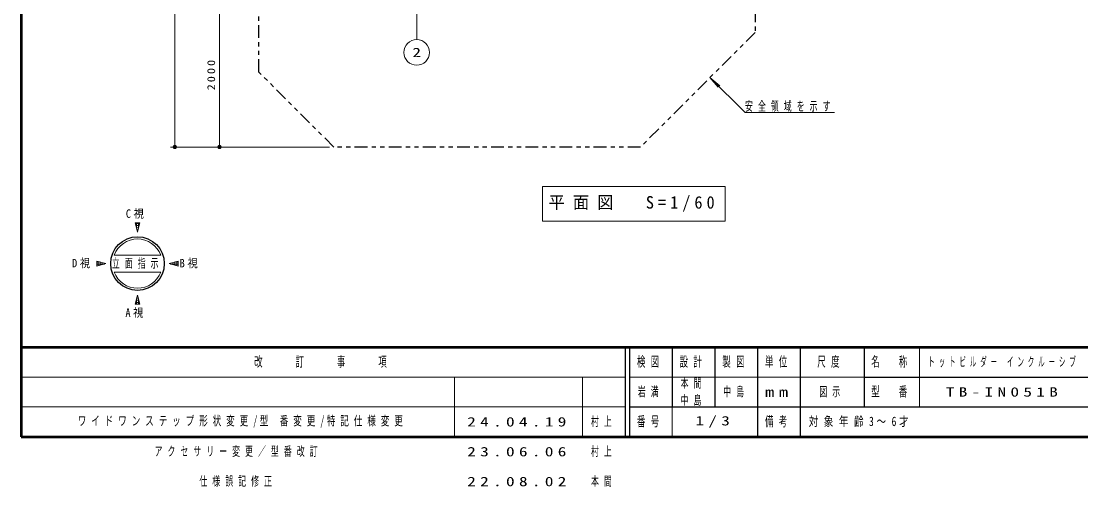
# Model space of a CAD drawing. Units: millimetres on the paper, scale 1:60. Extents: x -385 to 0, y -594 to 267.
# Drawn here: x -385 to -136.7, y -11.7 to 97.4 of the extents above; entities that cross this region are included whole.
import ezdxf
from ezdxf.enums import TextEntityAlignment as Align

# ---------------------------------------------------------------- set-up
doc = ezdxf.new("R2010")
doc.units = ezdxf.units.MM
doc.linetypes.add('USER3', pattern=[8, 3, -1, 1, -1, 1, -1])
doc.layers.add('LY_1', color=7, linetype='Continuous', lineweight=25)
doc.styles.add('ＭＳ ゴシック', font='')
doc.styles.get('ＭＳ ゴシック').set_extended_font_data('MS Gothic')

# ---------------------------------------------------------------- blocks, each defined once
blk = doc.blocks.new('filled_dot')
at = {"color": 0, "linetype": 'Continuous', "lineweight": -2, "const_width": 1.25}
blk.add_lwpolyline([(-0.625, 0, 1), (0.625, 0, 1)], format="xyb", close=True, dxfattribs=at)

msp = doc.modelspace()

# ---------------------------------------------------------------- linework, layer by layer
at = {"layer": 'LY_1', "lineweight": 50}
for p, q in [((-385, 267), (-385, 0)), ((-385, 21), (0, 21)), ((-385, 0), (0, 0))]:
    msp.add_line(p, q, dxfattribs=at)
at = {"layer": 'LY_1', "lineweight": 13}
for p, q in [((-348.998, 67.923), (-348.998, 224.953)), ((-292.338, 93.087), (-292.338, 104.28)), ((-338.541, 67.923), (-338.541, 101.257)), ((-223.625, 84.227), (-221.697, 81.929)), ((-223.625, 84.227), (-221.327, 82.299)), ((-215.416, 76.018), (-223.625, 84.227)), ((-215.416, 76.018), (-194.416, 76.018)), ((-312.776, 67.923), (-349.998, 67.923)), ((-312.776, 67.923), (-339.541, 67.923)), ((-262.851, 58.657), (-262.851, 50.523)), ((-220.051, 58.657), (-262.851, 58.657)), ((-220.051, 50.523), (-220.051, 58.657)), ((-357.172, 50.144), (-358.329, 50.144)), ((-357.75, 47.984), (-358.329, 50.144)), ((-358.291, 50), (-357.21, 50)), ((-358, 48.915), (-358, 50.144)), ((-357.172, 50.144), (-357.751, 47.984)), ((-357.5, 48.919), (-357.5, 50.144)), ((-262.851, 50.523), (-220.051, 50.523)), ((-358.157, 49.5), (-357.344, 49.5)), ((-358.023, 49), (-357.478, 49)), ((-357.889, 48.5), (-357.612, 48.5)), ((-357.755, 48), (-357.746, 48)), ((-363.18, 42.598), (-352.321, 42.598)), ((-367.296, 40.019), (-367.296, 41.177)), ((-365.136, 40.598), (-367.296, 41.177)), ((-367.296, 41), (-366.636, 41)), ((-367.296, 40.019), (-365.136, 40.598)), ((-367.296, 40.5), (-365.502, 40.5)), ((-367, 40.099), (-367, 41.097)), ((-366.5, 40.233), (-366.5, 40.964)), ((-366, 40.367), (-366, 40.83)), ((-365.5, 40.501), (-365.5, 40.696)), ((-350.365, 40.598), (-348.205, 41.177)), ((-348.205, 40.019), (-350.365, 40.598)), ((-350, 40.5), (-350, 40.696)), ((-349.999, 40.5), (-348.205, 40.5)), ((-349.5, 40.366), (-349.5, 40.83)), ((-349, 40.232), (-349, 40.964)), ((-348.865, 41), (-348.205, 41)), ((-348.5, 40.098), (-348.5, 41.098)), ((-348.205, 40.019), (-348.205, 41.177)), ((-363.18, 38.598), (-352.321, 38.598)), ((-358.329, 31.052), (-357.75, 33.212)), ((-358, 31.052), (-358, 32.281)), ((-357.941, 32.5), (-357.56, 32.5)), ((-357.807, 33), (-357.694, 33)), ((-357.751, 33.212), (-357.172, 31.052)), ((-357.5, 31.052), (-357.5, 32.277)), ((-358.329, 31.052), (-357.172, 31.052)), ((-358.209, 31.5), (-357.292, 31.5)), ((-358.075, 32), (-357.426, 32)), ((-174.5, 21), (-174.5, 7)), ((-385, 14), (-243.5, 14)), ((-283.5, 14), (-283.5, 0)), ((-253.5, 14), (-253.5, 0)), ((-242.5, 14), (-187.5, 14)), ((-385, 7), (-243.5, 7)), ((-232.5, 7), (-232.5, 0))]:
    msp.add_line(p, q, dxfattribs=at)
at = {"layer": 'LY_1'}
for p, q in [((-243.5, 21), (-243.5, 0)), ((-242.5, 21), (-242.5, 0)), ((-232.5, 21), (-232.5, 7)), ((-222.5, 21), (-222.5, 7)), ((-212.5, 21), (-212.5, 0)), ((-202.5, 21), (-202.5, 7)), ((-187.5, 21), (-187.5, 7)), ((-187.5, 14), (-70, 14)), ((-242.5, 7), (0, 7)), ((-202.5, 7), (-202.5, 0))]:
    msp.add_line(p, q, dxfattribs=at)
at = {"layer": 'LY_1', "linetype": 'USER3'}
msp.add_lwpolyline([(-144.933, 204.25), (-144.933, 171.91), (-152.865, 163.978), (-152.865, 128.006), (-172.718, 108.153), (-213.021, 108.153), (-213.021, 94.787), (-239.885, 67.923), (-311.776, 67.923), (-329.35, 85.497), (-329.35, 198.535), (-311.776, 216.108), (-220.872, 216.108), (-212.028, 224.953), (-165.635, 224.953)], close=True, dxfattribs=at)
at = {"layer": 'LY_1', "lineweight": 13}
msp.add_circle((-292.338, 90.087), 3, dxfattribs=at)
at = {"layer": 'LY_1'}
msp.add_circle((-357.751, 40.598), 6.286, dxfattribs=at)
at = {"layer": 'LY_1', "lineweight": 13}
for start, end in [(20.22325, 159.77675), (200.22325, 339.77675)]:
    msp.add_arc((-357.751, 40.598), 5.786, start, end, dxfattribs=at)

# ---------------------------------------------------------------- block references
at = {"layer": 'LY_1', "lineweight": 13, "xscale": 0.4, "yscale": 0.4, "rotation": 90}
for p in [(-348.998, 67.923), (-338.541, 67.923)]:
    msp.add_blockref('filled_dot', p, dxfattribs=at)

# ---------------------------------------------------------------- texts
at = {"layer": 'LY_1', "style": 'ＭＳ ゴシック', "width": 1.35}
msp.add_text('2', height=2.199, dxfattribs=at).set_placement((-292.338, 90.087), align=Align.MIDDLE_CENTER)
at = {"layer": 'LY_1', "insert": (-339.541, 85.013), "char_height": 1.833, "attachment_point": 8, "rotation": 90, "style": 'ＭＳ ゴシック'}
msp.add_mtext('\\T1.33;\\W1.15;2000', dxfattribs=at)
at = {"layer": 'LY_1', "style": 'ＭＳ ゴシック'}
for s, insert, char_height, attachment_point in [('\\T1.64;\\W0.6;安全領域を示す', (-215.416, 76.168), 2.199, 7), ('\\T1.5;\\W0.95;平面図\u3000S=1/60', (-261.451, 54.59), 2.933, 4), ('\\T1.5;\\W0.9;C視', (-357.751, 52.204), 1.979, 5), ('\\T1.5;\\W0.9;D視', (-370.356, 40.598), 1.979, 5), ('\\T1.64;\\W0.6;立面指示', (-363.751, 40.598), 2.199, 4), ('\\T1.5;\\W0.9;B視', (-345.145, 40.598), 1.979, 5), ('\\T1.5;\\W0.9;A視', (-357.851, 28.992), 1.979, 5), ('\\T1.64;\\W0.6;改\u3000\u3000訂\u3000\u3000事\u3000\u3000項', (-314.25, 17.5), 2.346, 5), ('\\T1.64;\\W0.6;検図', (-237.5, 17.5), 2.346, 5), ('\\T1.64;\\W0.6;設計', (-227.5, 17.5), 2.346, 5), ('\\T1.64;\\W0.6;製図', (-217.5, 17.5), 2.346, 5), ('\\T1.64;\\W0.6;単位', (-207.5, 17.5), 2.346, 5), ('\\T1.64;\\W0.6;尺度', (-195.25, 17.5), 2.346, 5), ('\\T1.64;\\W0.6;名\u3000称', (-181, 17.5), 2.346, 5), ('\\T1.58;\\W0.5;トットビルダー\\~インクルーシブ', (-154.75, 17.5), 2.199, 5), ('\\T1.64;\\W0.6;本間', (-230.5, 12.5), 2.199, 4), ('\\T1.64;\\W0.6;岩満', (-237.5, 10.5), 2.199, 5), ('\\T1.64;\\W0.6;中島', (-230.5, 8.5), 2.199, 4), ('\\T1.64;\\W0.6;中島', (-217.5, 10.5), 2.199, 5), ('\\T1.5;\\W1.35;mm', (-207.5, 10.5), 2.346, 5), ('\\T1.64;\\W0.6;図示', (-198, 10.5), 2.199, 4), ('\\T1.64;\\W0.6;型\u3000番', (-181, 10.5), 2.346, 5), ('\\T1.5;\\W1.35;TB-IN051B', (-154.75, 10.5), 2.199, 5), ('\\T1.58;\\W0.65;ワイドワンステップ形状変更/型\\~番変更/特記仕様変更', (-371.75, 3.5), 2.199, 4), ('\\T1.64;\\W0.6;村上', (-251.5, 3.5), 2.199, 4), ('\\T1.64;\\W0.6;番号', (-237.5, 3.5), 2.346, 5), ('\\T1.5;\\W1.35;1/3', (-222.5, 3.5), 2.199, 5), ('\\T1.64;\\W0.6;備考', (-207.5, 3.5), 2.346, 5), ('\\T1.57;\\W0.75;対象年齢3～6才', (-200.5, 3.5), 2.199, 4), ('\\T1.5;\\W1.35;24.04.19', (-280.5, 3.5), 2.199, 4), ('\\T1.64;\\W0.6;アクセサリー変更／型番改訂', (-353.75, -3.5), 2.199, 4), ('\\T1.5;\\W1.35;23.06.06', (-280.5, -3.5), 2.199, 4), ('\\T1.64;\\W0.6;村上', (-251.5, -3.5), 2.199, 4), ('\\T1.64;\\W0.6;仕様誤記修正', (-343.25, -10.5), 2.199, 4), ('\\T1.5;\\W1.35;22.08.02', (-280.5, -10.5), 2.199, 4), ('\\T1.64;\\W0.6;本間', (-251.5, -10.5), 2.199, 4)]:
    msp.add_mtext(s, dxfattribs=dict(at, insert=insert, char_height=char_height, attachment_point=attachment_point))

doc.saveas('drawing.dxf')
